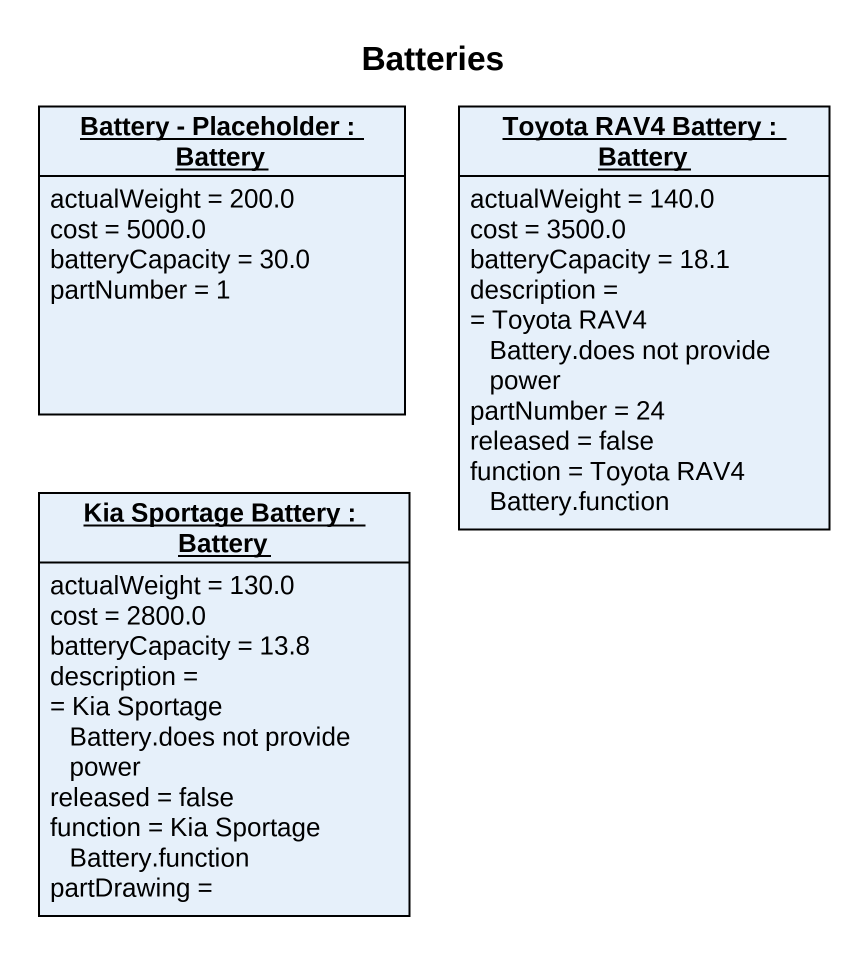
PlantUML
@startuml
title Batteries
hide circle
hide empty members
object "Battery - Placeholder : Battery" as Battery_Placeholder {
  actualWeight = 200.0
  cost = 5000.0
  batteryCapacity = 30.0
  partNumber = 1
}
object "Toyota RAV4 Battery : Battery" as Toyota_RAV4_Battery {
  actualWeight = 140.0
  cost = 3500.0
  batteryCapacity = 18.1
  description =
  ~= Toyota RAV4 Battery.does not provide power
  partNumber = 24
  released = false
  function = Toyota RAV4 Battery.function
}
object "Kia Sportage Battery : Battery" as Kia_Sportage_Battery {
  actualWeight = 130.0
  cost = 2800.0
  batteryCapacity = 13.8
  description =
  ~= Kia Sportage Battery.does not provide power
  released = false
  function = Kia Sportage Battery.function
  partDrawing =
}
@enduml
